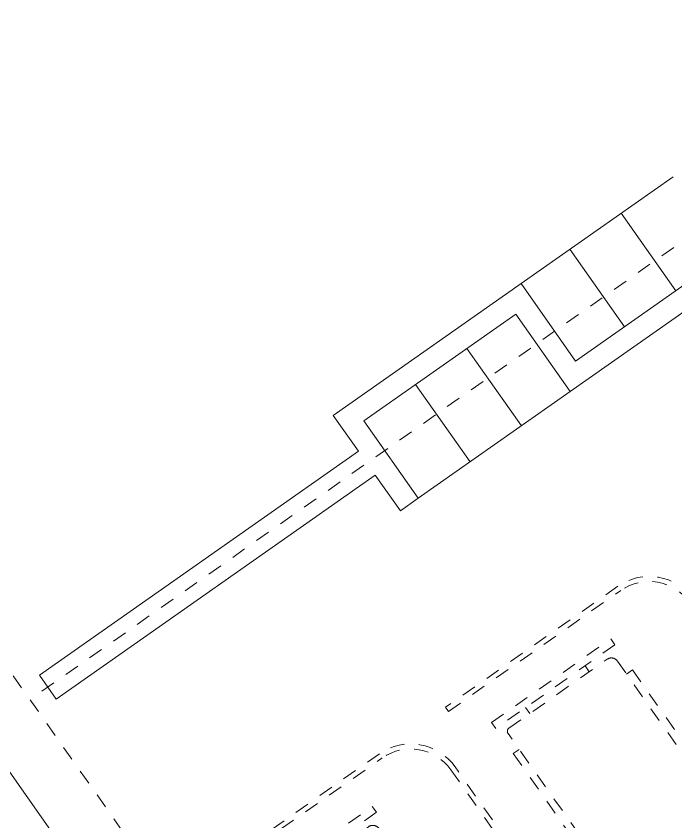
# Model space of a CAD drawing. Extents: x 274235 to 276654, y 142848 to 144425.
# Drawn here: x 276107.55 to 276112.08, y 143176.8 to 143182.33 of the extents above; entities that cross this region are included whole.
import ezdxf

# ---------------------------------------------------------------- set-up
doc = ezdxf.new("R2010")
doc.units = 0
doc.header["$LTSCALE"] = 1.5
for name, pattern in [('ACM-G-CENTER', [50.8, 31.75, -6.35, 6.35, -6.35]), ('ATDASH', [1.5875, 0.79375, -0.79375]), ('DASH', [0.35, 0.25, -0.1])]:
    doc.linetypes.add(name, pattern=pattern)
doc.layers.get('0').update_dxf_attribs({"linetype": 'CONTINUOUS', "lineweight": 0})
for name, color, linetype, lineweight in [('_ACM-A-DETL-THIN', 2, 'CONTINUOUS', 5), ('_ACM-A-EQPM', 3, 'CONTINUOUS', 5), ('_ACM-A-FLOR-WDWK', 1, 'CONTINUOUS', 5), ('_ACM-A-GRID', 3, 'CONTINUOUS', 5), ('_ACM-A-WALL-FULL', 6, 'CONTINUOUS', 13)]:
    doc.layers.add(name, color=color, linetype=linetype, lineweight=lineweight)

# ---------------------------------------------------------------- blocks, each defined once
blk = doc.blocks.new('BED_patient1 - MMBE-010_2100D-2091575-F5_Working')
at = {"layer": '_ACM-A-FLOR-WDWK', "linetype": 'DASH'}
for p, q in [((-500, 2050), (-500, 2100)), ((-500, 2100), (500, 2100)), ((500, 2050), (-500, 2050)), ((-250, 2000), (-250, 2050)), ((250, 2000), (250, 2050)), ((500, 2050), (500, 2100)), ((-424.2, 2000), (399.2, 2000)), ((-450, 125.8), (-450, 1974.2)), ((450, 1949.2), (450, 150.8)), ((-450, 1840), (-500, 1840)), ((-500, 1840), (-500, 1096.5)), ((450, 1840), (500, 1840)), ((500, 1840), (500, 1096.5)), ((-500, 1096.5), (-450, 1096.5)), ((500, 1096.5), (450, 1096.5)), ((-450, 941.5), (-500, 941.5)), ((-500, 941.5), (-500, 370.9)), ((450, 941.5), (500, 941.5)), ((500, 941.5), (500, 370.9)), ((-450, 603), (-133, 751.2)), ((-133, 751.2), (450, 518.2)), ((-450, 603.1), (450, 500.8)), ((-350, 150), (-350, 482.7)), ((-350, 482.7), (350, 482.7)), ((350, 482.7), (350, 150)), ((-500, 370.9), (-450, 370.9)), ((500, 370.9), (450, 370.9)), ((350, 150), (-350, 150)), ((399.2, 100), (-424.2, 100)), ((-250, 50), (-250, 100)), ((250, 50), (250, 100)), ((-500, 50), (-500, 0)), ((-500, 50), (500, 50)), ((500, 50), (500, 0)), ((500, 0), (-500, 0))]:
    blk.add_line(p, q, dxfattribs=at)
for centre, radius, start, end in [((-424.2, 1974.2), 25.8, 90, 180), ((399.2, 1949.2), 50.8, 360, 90), ((-424.2, 125.8), 25.8, 180, 270), ((399.2, 150.8), 50.8, 270, 360)]:
    blk.add_arc(centre, radius, start, end, dxfattribs=at)
blk = doc.blocks.new('1020 Cubicle Curtain_ L Shaped - 1020 Cubicle Curtain_ L Shaped-2848326-F5_Working')
at = {"layer": '_ACM-A-EQPM', "linetype": 'ATDASH'}
for p, q in [((74.6125, -22.225), (109.5375, -22.225)), ((74.6125, -22.225), (74.6125, -2066.625)), ((109.5375, -2066.625), (109.5375, -22.225)), ((142.875, -73.025), (41.275, -73.025)), ((41.275, -123.825), (142.875, -123.825)), ((142.875, -174.625), (41.275, -174.625)), ((41.275, -225.425), (142.875, -225.425)), ((142.875, -276.225), (41.275, -276.225)), ((41.275, -327.025), (142.875, -327.025)), ((1892.075, -2404.7625), (447.675, -2404.7625)), ((1892.075, -2439.6875), (1892.075, -2404.7625)), ((447.675, -2439.6875), (1892.075, -2439.6875))]:
    blk.add_line(p, q, dxfattribs=at)
for centre, radius, start, end in [((142.875, -47.625), 25.4, 270, 90), ((41.275, -98.425), 25.4, 90, 270), ((142.875, -149.225), 25.4, 270, 90), ((41.275, -200.025), 25.4, 90, 270), ((41.275, -301.625), 25.4, 90, 270), ((142.875, -250.825), 25.4, 270, 90), ((447.675, -2066.625), 373.0625, 180, 270), ((447.675, -2066.625), 338.1375, 180, 270)]:
    blk.add_arc(centre, radius, start, end, dxfattribs=at)
blk = doc.blocks.new('5f0512')
at = {"layer": '_ACM-A-DETL-THIN'}
for p, q in [((-148489.102, 22114.7645), (-149390.6632, 21213.2034)), ((-148796.6935, 21807.173), (-148337.0741, 21347.5536)), ((-149100.7494, 21503.1171), (-148641.13, 21043.4977)), ((-149220.9575, 20251.5381), (-149680.577, 20711.1575)), ((-149832.6049, 19639.8908), (-148931.0438, 20541.4519)), ((-149525.0135, 19947.4822), (-149984.6329, 20407.1016))]:
    blk.add_line(p, q, dxfattribs=at)
at = {"layer": '_ACM-A-GRID', "linetype": 'ACM-G-CENTER'}
for p, q in [((-175977.8782, 41577.8787), (-122520.6056, -11879.3939)), ((-131854.415, 38183.7661), (-152219.0903, 17819.0909))]:
    blk.add_line(p, q, dxfattribs=at)
at = {"layer": '_ACM-A-WALL-FULL', "lineweight": 18}
for p, q in [((-134894.6171, -71.0678), (-164562.3839, 29596.699)), ((-147057.2108, 22627.4169), (-148931.0438, 20753.5839)), ((-148931.0438, 20541.4519), (-146951.1448, 22521.3509)), ((-149390.6632, 21213.2034), (-150504.3564, 20099.5102)), ((-148931.0438, 20753.5839), (-149390.6632, 21213.2034)), ((-150292.2243, 20099.5102), (-149390.6632, 21001.0713)), ((-149390.6632, 21001.0713), (-148931.0438, 20541.4519)), ((-150504.3564, 20099.5102), (-150292.2243, 19887.3781)), ((-149832.6049, 19639.8908), (-150292.2243, 20099.5102)), ((-150292.2243, 19887.3781), (-152183.735, 17995.8675)), ((-152042.3136, 17854.4461), (-150150.803, 19745.9568)), ((-150150.803, 19745.9568), (-149938.6709, 19533.8247)), ((-149938.6709, 19533.8247), (-149832.6049, 19639.8908)), ((-152183.735, 17995.8675), (-152042.3136, 17854.4461))]:
    blk.add_line(p, q, dxfattribs=at)
at = {"layer": '_ACM-A-EQPM', "rotation": 225.0000000000157}
for p in [(-146337.8003, 17870.6742), (-147752.0139, 16456.4607)]:
    blk.add_blockref('1020 Cubicle Curtain_ L Shaped - 1020 Cubicle Curtain_ L Shaped-2848326-F5_Working', p, dxfattribs=at)
at = {"layer": '_ACM-A-FLOR-WDWK', "rotation": 45.00000000000144}
for p in [(-147233.9875, 17076.6287), (-148648.201, 15662.4151)]:
    blk.add_blockref('BED_patient1 - MMBE-010_2100D-2091575-F5_Working', p, dxfattribs=at)

msp = doc.modelspace()

# ---------------------------------------------------------------- block references
at = {"xscale": 0.0009999999999999994, "yscale": 0.001, "zscale": 0.001, "rotation": 350.1075696352769}
msp.add_blockref('5f0512', (276254.5381, 143133.9317), dxfattribs=at)

doc.saveas('drawing.dxf')
